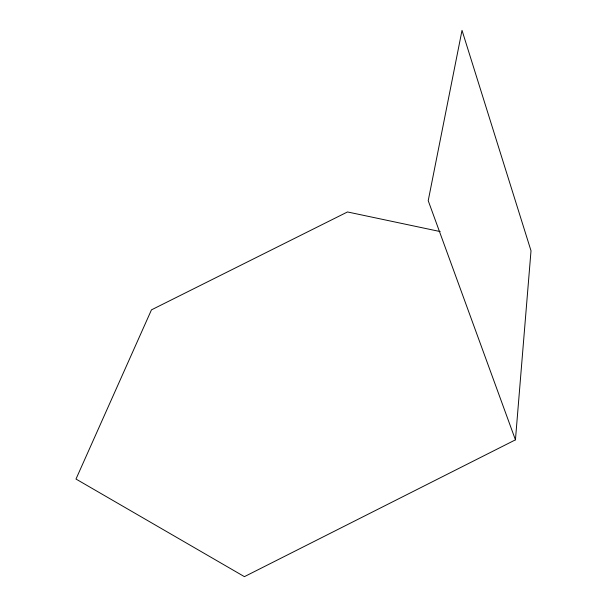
<?xml version="1.0" encoding="UTF-8"?>
<svg xmlns="http://www.w3.org/2000/svg" width="607" height="607" viewBox="0 0 607 607"><rect width="100%" height="100%" fill="white"/><g stroke="black" fill="none" stroke-linecap="round" stroke-linejoin="round"><path stroke-width="0.91" d="M515.442 439.84L531.011 250.782L462.018 30.35L428.216 200.689L515.442 439.84L244.416 576.65L75.989 479.044L151.462 309.858L347.492 211.957L440.181 231.563"/></g></svg>
